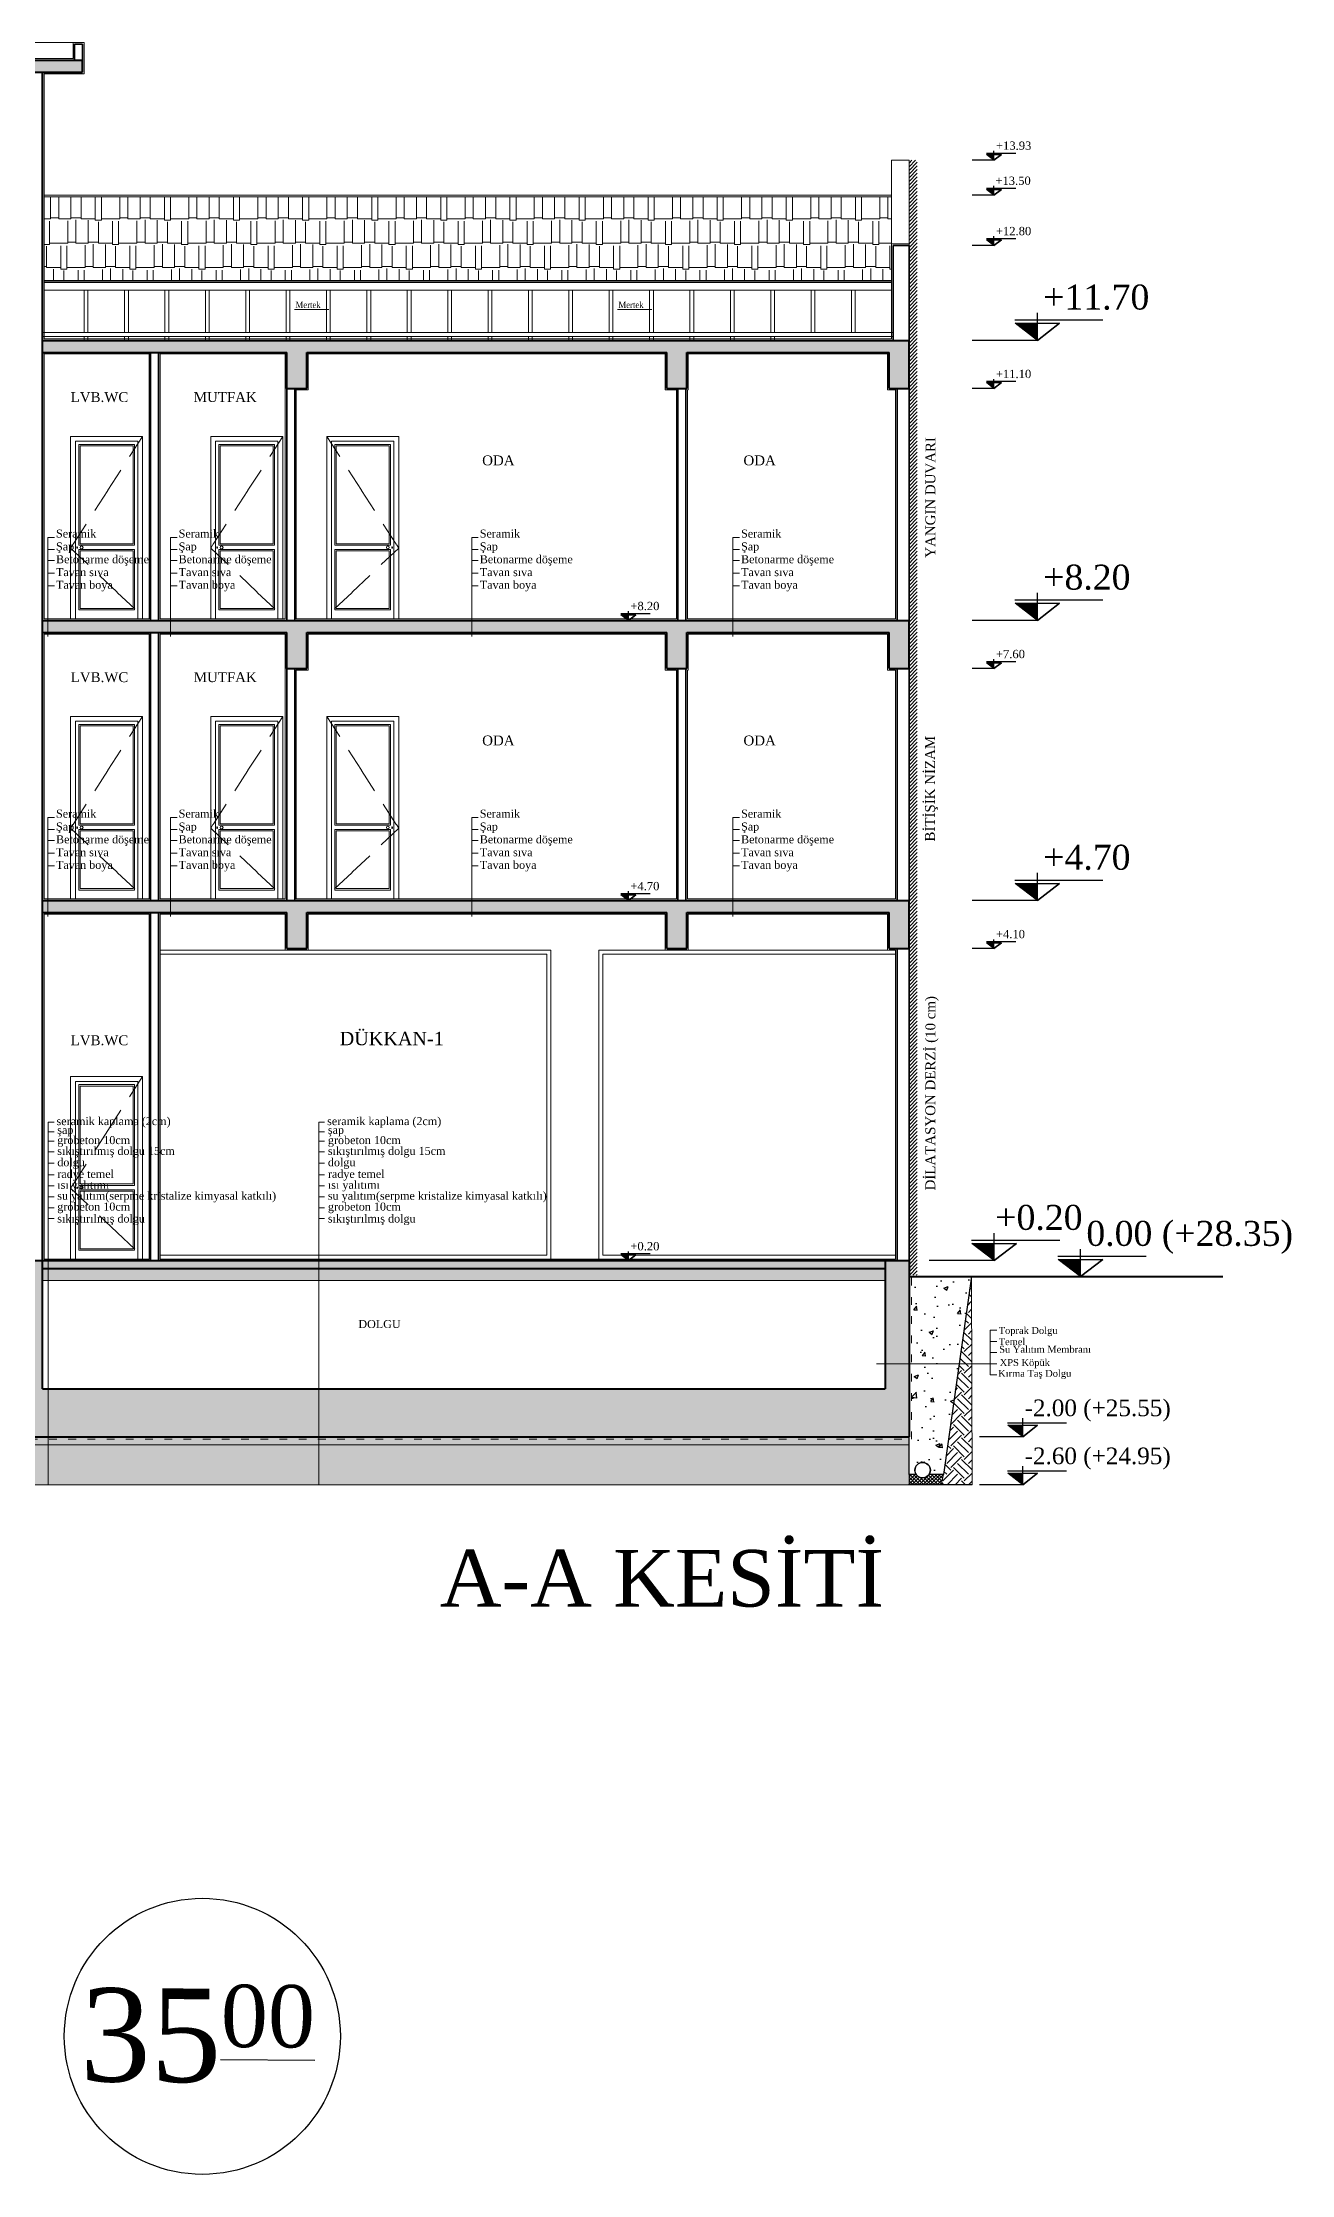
# Model space of a CAD drawing. Header units: centimetres. Extents: x 14449 to 53524, y -19051 to -10746.
# Drawn here: x 21832 to 22222, y -11824 to -11158 of the extents above; entities that cross this region are included whole.
import ezdxf

# ---------------------------------------------------------------- set-up
doc = ezdxf.new("R2010")
doc.units = ezdxf.units.CM
for name, pattern in [('ACAD_ISO03W100', [30, 12, -18]), ('DOT', [6.35, 0, -6.35]), ('IZDUSUM1', [20, 7.5, -5, 7.5, 0])]:
    doc.linetypes.add(name, pattern=pattern)
for name, color, linetype, lineweight in [('İNCE', 8, 'Continuous', 5), ('malzeme cizgisi', 242, 'Continuous', 20), ('P-TEFRİŞ', 253, 'Continuous', 5), ('P-ÖLÇÜ İÇ', 243, 'Continuous', 0), ('rtm-duv tugla', 22, 'Continuous', 35), ('rtm-izdusum-üst ince', 8, 'IZDUSUM1', 5), ('rtm-kesit katmanı-04', 33, 'Continuous', 25), ('rtm-kesit katmanı-05', 153, 'Continuous', 20), ('rtm-kesit katmanı-06', 136, 'Continuous', 15), ('rtm-mhl-yazı-malzeme', 7, 'Continuous', 13), ('rtm-sembol kot yazı', 7, 'Continuous', 20), ('rtm-sembol malzeme cizgisi', 242, 'Continuous', 20), ('rtm-sıva', 252, 'Continuous', 15), ('rtm-tarama-betonarme', 51, 'Continuous', 13), ('rtm-tas_betonarme', 50, 'Continuous', 40), ('rtm-vaz-grid yazı', 7, 'Continuous', 20)]:
    doc.layers.add(name, color=color, linetype=linetype, lineweight=lineweight)
doc.layers.add('KOT', color=1, linetype='Continuous')
doc.layers.add('Tarama', color=7, linetype='Continuous')
doc.styles.add('ARIAL', font='times.ttf')
doc.styles.add('times new roman_1_18', font='times.ttf', dxfattribs={"height": 0.2})
doc.styles.add('VAZ-OLCU', font='times.ttf', dxfattribs={"height": 60})
doc.styles.add('ölçü', font='times.ttf', dxfattribs={"height": 10})
pattern_1 = [(45, (14822.4205, -9566.4857), (-1.683798, 1.683798), []), (45, (14824.1043, -9566.4857), (-1.683798, 1.683798), [1.190625, -0.5953125])]

# ---------------------------------------------------------------- blocks, each defined once
blk = doc.blocks.new('gfsdhfdjfg')
at = {"layer": 'malzeme cizgisi'}
for points in [[(-6256, -2123), (-6256, -1670.1)], [(-6256, -1670.1), (-6248.9, -1670.1)], [(-6256, -1681.9), (-6248.9, -1681.9)], [(-6256, -1693.8), (-6248.9, -1693.8)], [(-6256, -1707.2), (-6248.9, -1707.2)], [(-6256, -1721.4), (-6248.9, -1721.4)], [(-6256, -1736), (-6248.9, -1736)], [(-6256, -1749.6), (-6248.9, -1749.6)], [(-6256, -1763.2), (-6248.9, -1763.2)], [(-6256, -1776.9), (-6248.9, -1776.9)], [(-6256, -1790.5), (-6248.9, -1790.5)]]:
    blk.add_lwpolyline(points, dxfattribs=at)
at = {"layer": 'rtm-mhl-yazı-malzeme', "linetype": 'Continuous', "lineweight": 0, "style": 'times new roman_1_18'}
for s, p in [(' seramik kaplama (2cm)', (-6249.5, -1673.7)), ('şap', (-6244.8, -1684.6)), ('sıkıştırılmış dolgu 15cm', (-6244.8, -1710.9)), ('grobeton 10cm', (-6244.8, -1697.4)), ('radye temel ', (-6244.8, -1739.7)), ('dolgu', (-6244.8, -1725.1)), ('ısı yalıtımı', (-6244.8, -1753.3)), ('su yalıtım(serpme kristalize kimyasal katkılı)', (-6244.8, -1766.9)), ('grobeton 10cm', (-6244.8, -1780.5)), ('sıkıştırılmış dolgu ', (-6244.8, -1795.4))]:
    blk.add_text(s, height=10, dxfattribs=at).set_placement(p)
blk = doc.blocks.new('kotson')
at = {"layer": 'KOT'}
blk.add_hatch(color=256, dxfattribs=at).paths.add_polyline_path([(0.3, 13.6), (18, 0), (18, 13.6)])
for p, q in [((18, 0), (18, 21.9)), ((70, 16), (0, 16)), ((18, 0), (0.3, 13.6)), ((0.3, 13.6), (35.6, 13.6)), ((35.6, 13.6), (18, 0)), ((18, 0), (35.6, 13.6)), ((18, 0), (18, 13.6)), ((18, 0), (-33.7, 0))]:
    blk.add_line(p, q, dxfattribs=at)

msp = doc.modelspace()

# ---------------------------------------------------------------- hatches: boundary and pattern name
at = {"layer": 'İNCE'}
h = msp.add_hatch(dxfattribs=at)
h.set_pattern_fill('TRIANG', color=256, scale=0.25)
h.set_pattern_definition([(60, (15229.6008, -9000.3627), (-1.190625, 2.062223), [1.190625, -1.190625]), (120, (15229.6008, -9000.3627), (-2.38125, 1e-09), [1.190625, -1.190625]), (0, (15229.0055, -8999.3316), (1.190625, 2.062223), [1.190625, -1.190625])])
h.paths.add_polyline_path([(22094.88, -11544.96), (22094.88, -11541.21), (21831.7, -11541.21), (21831.7, -11544.96)])
at = {"layer": 'İNCE', "linetype": 'Continuous', "lineweight": -3}
h = msp.add_hatch(dxfattribs=at)
h.set_pattern_fill('AR-CONC', scale=0.075, style=0)
h.set_pattern_definition([(50, (1829.04, 9956.99), (13.66385, -1.1954314), [1.42875, -15.71625]), (355, (1829.04, 9956.99), (-2.6432566, 14.3292634), [1.143, -12.573044]), (100.451445, (1830.178, 9956.89), (11.0205935, 13.1338314), [1.2142507, -13.3567683]), (46.1842, (1829.04, 9960.8), (20.330928, -3.153175), [2.143125, -23.574375]), (96.63556, (1830.734, 9960.537), (17.80531, 18.55696), [1.821377, -20.03517]), (351.18415, (1829.04, 9960.8), (17.80531, 18.55696), [1.714498, -18.85948]), (21, (1830.945, 9959.847), (11.3710793, -7.66989), [1.42875, -15.71625]), (326, (1830.945, 9959.847), (4.635152, 13.8140975), [1.143, -12.573]), (71.451445, (1831.892, 9959.208), (16.0062314, 6.1442077), [1.2142507, -13.356745]), (37.5, (1829.0397, 9956.9897), (0.23164524, 6.3416279), [0, -12.4206, 0, -12.7635, 0, -12.620625]), (7.5, (1829.04, 9956.99), (5.0114747, 7.5135431), [0, -7.2771, 0, -12.13485, 0, -4.810125]), (327.5, (1824.7915, 9956.9897), (10.1692946, -0.4296558), [0, -4.7625, 0, -14.859, 0, -19.71675]), (317.5, (1822.8865, 9956.99), (11.1096886, 1.9069868), [0, -6.19125, 0, -9.8679, 0, -14.00175])])
edge = h.paths.add_edge_path()
edge.add_line((22113.16, -11605.51), (22108.64, -11605.52))
edge.add_arc((22106.64, -11604.17), 2.42, 325.98165, 360)
edge.add_arc((22106.64, -11604.17), 2.42, 360, 540)
edge.add_arc((22106.64, -11604.17), 2.42, 540, 572.80355)
edge.add_line((22104.6, -11605.48), (22102.42, -11605.48))
edge.add_line((22102.42, -11605.48), (22102.39, -11566.16))
edge.add_line((22102.39, -11566.16), (22102.38, -11543.71))
edge.add_line((22102.38, -11543.71), (22121.9, -11543.71))
edge.add_line((22121.9, -11543.71), (22118.46, -11568.07))
edge.add_line((22118.46, -11568.07), (22113.16, -11605.51))
h = msp.add_hatch(dxfattribs=at)
h.set_pattern_fill('EARTH', scale=0.75, angle=45, style=0)
h.set_pattern_definition([(45, (1829.0397, 9969.4897), (5e-16, 6.7351921), [4.7625, -4.7625]), (45, (1827.777, 9970.7525), (5e-16, 6.7351921), [4.7625, -4.7625]), (45, (1826.514, 9972.0154), (5e-16, 6.7351921), [4.7625, -4.7625]), (135, (1826.514, 9972.8573), (-6.7351921, 5e-16), [4.7625, -4.7625]), (135, (1827.777, 9974.12), (-6.7351921, 5e-16), [4.7625, -4.7625]), (135, (1829.0397, 9975.383), (-6.7351921, 5e-16), [4.7625, -4.7625])])
h.paths.add_polyline_path([(22122.1, -11608.71), (22112.47, -11608.71), (22113.16, -11605.51), (22116.94, -11578.78), (22121.9, -11543.71)])
at = {"layer": 'İNCE'}
h = msp.add_hatch(dxfattribs=at)
h.set_pattern_fill('TRIANG', color=256, scale=0.25)
h.set_pattern_definition([(60, (17202.9848, -7516.4639), (-1.190625, 2.062223), [1.190625, -1.190625]), (120, (17202.9848, -7516.4639), (-2.38125, 1e-09), [1.190625, -1.190625]), (0, (17202.3894, -7515.4328), (1.190625, 2.062223), [1.190625, -1.190625])])
h.paths.add_polyline_path([(22102.38, -11596.21), (22102.38, -11593.71), (21330.73, -11593.71), (21330.73, -11596.21)])
h = msp.add_hatch(dxfattribs=at)
h.set_pattern_fill('GRAVEL', color=256, scale=0.375)
h.set_pattern_definition([(228.012788, (14919.5305, -9002.0877), (-76.200000006, -85.724999995), [1.281455, -126.864314]), (184.969741, (14918.67325, -9003.0402), (114.299999955, 9.525000543), [2.199018, -217.702683]), (132.510447, (14916.4825, -9003.2307), (95.25000004, -104.774999963), [1.550556, -153.50521]), (267.273689, (14912.76775, -9005.61195), (9.52500002, 190.5), [2.002517, -198.24914]), (292.833654, (14912.6725, -9007.6122), (-47.625000004, 114.299999998), [1.963626, -194.399279]), (357.273689, (14913.4345, -9009.42195), (-190.5, 9.52500002), [2.002517, -198.24914]), (37.6942405, (14915.43475, -9009.5172), (-123.824999995, -95.250000007), [2.648226, -262.174182]), (72.2553284, (14917.53025, -9007.89795), (66.675000018, 209.549999994), [2.500198, -247.519712]), (121.4295656, (14918.29225, -9005.5167), (-76.20000001, 123.824999993), [2.009299, -198.920796]), (175.236358, (14917.2445, -9003.8022), (104.775, -9.52500002), [2.293925, -112.402264]), (222.397438, (14914.9585, -9003.6117), (-114.299999996, -104.775000004), [2.966542, -293.687897]), (138.814075, (14922.1975, -9005.7072), (-66.675, 57.15), [1.012517, -100.239622]), (171.4692344, (14921.4355, -9005.04045), (123.825000003, -19.049999978), [1.926307, -190.704896]), (225, (14919.5305, -9004.755), (-1e-15, -9.525), [1.347035, -12.123349]), (203.19859, (14918.8637, -9003.6117), (47.625, 19.05), [0.725405, -71.814834]), (291.80141, (14918.197, -9003.8975), (-9.525, 28.575), [1.025871, -50.267824]), (30.963757, (14918.578, -9004.85), (28.575, 19.05), [1.666199, -53.873618]), (161.56505, (14920.0067, -9003.9927), (19.05, -9.525), [1.204827, -28.915868]), (16.38954, (14912.6725, -9003.89745), (95.25, 28.575), [1.68783, -167.0956]), (70.346176, (14914.29175, -9003.4212), (-38.100000003, -104.775), [1.415996, -140.183309]), (293.19859, (14920.0067, -9002.0877), (-19.05, 47.625), [1.4508, -71.089438]), (343.61046, (14920.57825, -9003.4212), (-95.250000002, 28.574999993), [1.68783, -167.0956]), (339.443955, (14912.6725, -9009.803), (-47.625, 19.05), [1.627632, -79.754004]), (294.775141, (14914.1965, -9010.37445), (-47.625000057, 104.774999974), [1.36377, -135.013475]), (66.80141, (14920.102, -9011.6127), (19.05, 47.625), [1.4508, -71.089438]), (17.354025, (14920.6735, -9010.2792), (-123.824999998, -38.10000001), [1.596685, -158.07141]), (69.443955, (14915.4347, -9011.6127), (-19.05, -47.625), [0.813816, -80.56782]), (101.309932, (14919.5305, -9011.6127), (-9.525, 38.1), [0.48568, -48.082481]), (165.963757, (14919.4352, -9011.1365), (28.575, -9.525), [1.963626, -37.308955]), (186.009006, (14917.53025, -9010.6602), (95.25, 9.525000005), [1.819751, -180.155118]), (303.690068, (14918.578, -9005.7072), (-9.525, 19.05), [1.373715, -32.969161]), (353.1572266, (14919.34, -9006.8502), (161.925000001, -19.049999992), [2.398338, -237.435034]), (60.945396, (14921.72125, -9007.13595), (-38.1, -66.675), [0.980656, -97.085221]), (90, (14922.1975, -9006.279), (-9.525, 9.525), [0.5715, -8.9535]), (120.256437, (14917.33975, -9010.37445), (38.099999995, -66.675), [1.323251, -131.002278]), (48.012787, (14916.673, -9009.23145), (76.200000006, 85.724999994), [2.562911, -125.582858]), (0, (14918.3875, -9007.326), (9.525, 9.525), [2.4765, -7.0485]), (325.3048465, (14920.864, -9007.32645), (95.250000036, -66.67499995), [1.506036, -149.097438]), (254.054604, (14922.1022, -9008.1837), (-9.525, -38.1), [1.386859, -67.956188]), (207.6459754, (14921.72125, -9009.5172), (-180.975000007, -95.249999987), [2.258044, -223.546742]), (175.426079, (14919.721, -9010.56495), (-123.825, 9.525), [2.38886, -236.496924])])
h.paths.add_polyline_path([(22102.38, -11608.71), (22102.38, -11596.21), (21330.73, -11596.21), (21330.73, -11608.71)])
at = {"layer": 'rtm-kesit katmanı-05'}
h = msp.add_hatch(dxfattribs=at)
h.set_pattern_fill('AR-RSHKE', color=256, scale=0.025, style=0)
h.set_pattern_definition([(0, (11214.433, -8409.0706), (16.1925, 7.62), [3.81, -3.175, 4.445, -1.905, 5.715, -2.54]), (0, (11218.243, -8408.753), (16.1925, 7.62), [3.175, -12.065, 2.54, -3.81]), (0, (11225.863, -8409.547), (16.1925, 7.62), [1.905, -19.685]), (90, (11214.433, -8409.0706), (-5.3975, 7.62), [7.3025, -23.1775]), (90, (11218.243, -8409.0706), (-5.3975, 7.62), [7.14375, -23.33625]), (90, (11221.418, -8409.0706), (-5.3975, 7.62), [6.6675, -23.8125]), (90, (11225.863, -8409.547), (-5.3975, 7.62), [7.3025, -23.1775]), (90, (11227.768, -8409.547), (-5.3975, 7.62), [7.3025, -23.1775]), (90, (11233.483, -8409.0706), (-5.3975, 7.62), [6.985, -23.495])])
h.paths.add_polyline_path([(22096.88, -11232.55), (22096.88, -11221.08), (22096.88, -11206.36), (21832.2, -11206.36), (21832.2, -11232.55)])
at = {"layer": 'rtm-sıva'}
h = msp.add_hatch(dxfattribs=at)
h.set_pattern_fill('ANSI31', color=256, scale=0.25, angle=1.20512)
h.set_pattern_definition([(46.20512, (13566.8199, -9181.9916), (-0.57294627, 0.54933745), [])])
h.paths.add_polyline_path([(22102.38, -11194.91), (22104.88, -11194.87), (22104.88, -11543.29), (22102.38, -11543.24)])
at = {"layer": 'rtm-tarama-betonarme'}
h = msp.add_hatch(dxfattribs=at)
h.set_pattern_fill('ANSI33', color=256, scale=0.375, style=0)
h.set_pattern_definition(pattern_1)
h.paths.add_polyline_path([(21844.2, -11163.71), (21589.45, -11163.71), (21589.45, -11167.46), (21844.2, -11167.46)])
h = msp.add_hatch(dxfattribs=at)
h.set_pattern_fill('ANSI33', color=256, scale=0.375, style=0)
h.set_pattern_definition([(45, (14822.4205, -9391.4857), (-1.683798, 1.683798), []), (45, (14824.1043, -9391.4857), (-1.683798, 1.683798), [1.190625, -0.5953125])])
h.paths.add_polyline_path([(22102.38, -11251.21), (21831.7, -11251.21), (21831.7, -11254.96), (21907.95, -11254.96), (21907.95, -11266.21), (21914.2, -11266.21), (21914.2, -11254.96), (22026.67, -11254.96), (22026.67, -11266.21), (22032.92, -11266.21), (22032.92, -11254.96), (22096.13, -11254.96), (22096.13, -11266.21), (22102.38, -11266.21)])
h = msp.add_hatch(dxfattribs=at)
h.set_pattern_fill('ANSI33', color=256, scale=0.375, style=0)
h.set_pattern_definition([(45, (14822.4205, -9478.9857), (-1.683798, 1.683798), []), (45, (14824.1043, -9478.9857), (-1.683798, 1.683798), [1.190625, -0.5953125])])
h.paths.add_polyline_path([(22102.38, -11338.71), (21831.7, -11338.71), (21831.7, -11342.46), (21907.95, -11342.46), (21907.95, -11353.71), (21914.2, -11353.71), (21914.2, -11342.46), (22026.67, -11342.46), (22026.67, -11353.71), (22032.92, -11353.71), (22032.92, -11342.46), (22096.13, -11342.46), (22096.13, -11353.71), (22102.38, -11353.71)])
h = msp.add_hatch(dxfattribs=at)
h.set_pattern_fill('ANSI33', color=256, scale=0.375, style=0)
h.set_pattern_definition(pattern_1)
h.paths.add_polyline_path([(22102.38, -11426.21), (21831.7, -11426.21), (21831.7, -11429.96), (21907.95, -11429.96), (21907.95, -11441.21), (21914.2, -11441.21), (21914.2, -11429.96), (22026.67, -11429.96), (22026.67, -11441.21), (22032.92, -11441.21), (22032.92, -11429.96), (22096.13, -11429.96), (22096.13, -11441.21), (22102.38, -11441.21)])
h = msp.add_hatch(dxfattribs=at)
h.set_pattern_fill('ANSI33', color=256, scale=0.375, style=0)
h.set_pattern_definition([(45, (13760.5536, -9495.2213), (-1.683798, 1.683798), []), (45, (13762.2373, -9495.2213), (-1.683798, 1.683798), [1.190625, -0.5953125])])
h.paths.add_polyline_path([(22102.38, -11538.71), (22094.88, -11538.71), (22094.88, -11578.71), (21831.7, -11578.71), (21831.7, -11538.71), (21824.2, -11538.71), (21824.2, -11578.71), (21668.2, -11578.71), (21668.2, -11538.71), (21660.7, -11538.71), (21660.7, -11578.71), (21609.45, -11578.71), (21609.45, -11538.71), (21601.95, -11538.71), (21601.95, -11578.71), (21338.23, -11578.71), (21338.23, -11538.71), (21330.73, -11538.71), (21330.73, -11593.71), (22102.38, -11593.71)])
h = msp.add_hatch(dxfattribs=at)
h.set_pattern_fill('ANSI33', color=256, scale=0.375, style=0)
h.set_pattern_definition([(45, (15229.6008, -9000.3627), (-1.683798, 1.683798), []), (45, (15231.2846, -9000.3627), (-1.683798, 1.683798), [1.190625, -0.5953125])])
h.paths.add_polyline_path([(22094.88, -11541.21), (22094.88, -11538.71), (21831.7, -11538.71), (21831.7, -11541.21)])
at = {"layer": 'Tarama'}
h = msp.add_hatch(dxfattribs=at)
h.set_pattern_fill('ANSI37', scale=0.25, style=0)
h.set_pattern_definition([(45, (-3284.27465, 33724.3546), (-0.561266008, 0.561266008), []), (135, (-3284.27465, 33724.3546), (-0.561266008, -0.561266008), [])])
edge = h.paths.add_edge_path()
edge.add_arc((22106.6, -11604.17), 2.42, 270, 327.19645)
edge.add_line((22108.64, -11605.48), (22113.12, -11605.48))
edge.add_line((22113.12, -11605.48), (22112.46, -11608.71))
edge.add_line((22112.46, -11608.71), (22106.6, -11608.71))
edge.add_line((22106.6, -11608.71), (22106.6, -11606.59))
edge = h.paths.add_edge_path()
edge.add_line((22102.38, -11605.48), (22104.57, -11605.48))
edge.add_arc((22106.6, -11604.17), 2.42, 212.80355, 270)
edge.add_line((22106.6, -11606.59), (22106.6, -11608.71))
edge.add_line((22106.6, -11608.71), (22102.38, -11608.71))
edge.add_line((22102.38, -11608.71), (22102.38, -11605.48))

# ---------------------------------------------------------------- linework, layer by layer
at = {"layer": 'İNCE', "color": 7, "linetype": 'Continuous', "lineweight": -3}
msp.add_lwpolyline([(22113.16, -11605.51), (22108.64, -11605.52, 0.149533), (22109.06, -11604.17, 1), (22104.21, -11604.17, 0.144118), (22104.6, -11605.48), (22102.42, -11605.48), (22102.38, -11543.71), (22102.38, -11543.71), (22102.38, -11543.71), (22121.9, -11543.71)], format="xyb", close=True, dxfattribs=at)
at = {"layer": 'malzeme cizgisi'}
for p, q in [((21835.38, -11312.82), (21833.35, -11312.82)), ((21833.35, -11312.82), (21833.35, -11343.71)), ((21873.69, -11312.82), (21871.66, -11312.82)), ((21871.66, -11312.82), (21871.66, -11343.71)), ((21967.78, -11312.82), (21965.75, -11312.82)), ((21965.75, -11312.82), (21965.75, -11343.71)), ((22049.4, -11312.82), (22047.37, -11312.82)), ((22047.37, -11312.82), (22047.37, -11343.71)), ((21835.38, -11316.57), (21833.35, -11316.57)), ((21833.35, -11319.99), (21835.38, -11319.99)), ((21873.69, -11316.57), (21871.66, -11316.57)), ((21871.66, -11319.99), (21873.69, -11319.99)), ((21967.78, -11316.57), (21965.75, -11316.57)), ((21965.75, -11319.99), (21967.78, -11319.99)), ((22049.4, -11316.57), (22047.37, -11316.57)), ((22047.37, -11319.99), (22049.4, -11319.99)), ((21833.35, -11323.94), (21835.38, -11323.94)), ((21871.66, -11323.94), (21873.69, -11323.94)), ((21965.75, -11323.94), (21967.78, -11323.94)), ((22047.37, -11323.94), (22049.4, -11323.94)), ((21833.35, -11327.89), (21835.38, -11327.89)), ((21871.66, -11327.89), (21873.69, -11327.89)), ((21965.75, -11327.89), (21967.78, -11327.89)), ((22047.37, -11327.89), (22049.4, -11327.89)), ((21835.38, -11400.32), (21833.35, -11400.32)), ((21833.35, -11400.32), (21833.35, -11431.21)), ((21873.69, -11400.32), (21871.66, -11400.32)), ((21871.66, -11400.32), (21871.66, -11431.21)), ((21967.78, -11400.32), (21965.75, -11400.32)), ((21965.75, -11400.32), (21965.75, -11431.21)), ((22049.4, -11400.32), (22047.37, -11400.32)), ((22047.37, -11400.32), (22047.37, -11431.21)), ((21835.38, -11404.07), (21833.35, -11404.07)), ((21833.35, -11407.49), (21835.38, -11407.49)), ((21873.69, -11404.07), (21871.66, -11404.07)), ((21871.66, -11407.49), (21873.69, -11407.49)), ((21967.78, -11404.07), (21965.75, -11404.07)), ((21965.75, -11407.49), (21967.78, -11407.49)), ((22049.4, -11404.07), (22047.37, -11404.07)), ((22047.37, -11407.49), (22049.4, -11407.49)), ((21833.35, -11411.44), (21835.38, -11411.44)), ((21871.66, -11411.44), (21873.69, -11411.44)), ((21965.75, -11411.44), (21967.78, -11411.44)), ((22047.37, -11411.44), (22049.4, -11411.44)), ((21833.35, -11415.39), (21835.38, -11415.39)), ((21871.66, -11415.39), (21873.69, -11415.39)), ((21965.75, -11415.39), (21967.78, -11415.39)), ((22047.37, -11415.39), (22049.4, -11415.39)), ((22127.73, -11574.42), (22127.73, -11560.42)), ((22127.73, -11560.42), (22129.85, -11560.42)), ((22127.73, -11563.92), (22129.85, -11563.92)), ((22127.73, -11567.42), (22129.85, -11567.42)), ((22092.23, -11570.92), (22127.73, -11570.92)), ((22127.73, -11570.92), (22129.85, -11570.92)), ((22127.73, -11574.42), (22129.85, -11574.42))]:
    msp.add_line(p, q, dxfattribs=at)
at = {"layer": 'P-ÖLÇÜ İÇ', "color": 7}
msp.add_lwpolyline([(22122.1, -11608.71), (22112.47, -11608.71), (22113.16, -11605.51), (22121.9, -11543.71), (22121.9, -11543.71)], close=True, dxfattribs=at)
at = {"layer": 'rtm-duv tugla'}
for p, q in [((21841.7, -11163.71), (21841.7, -11158.71)), ((21841.7, -11158.71), (21844.2, -11158.71)), ((21844.2, -11158.71), (21844.2, -11163.71)), ((22097.38, -11251.21), (22097.38, -11221.58)), ((22097.38, -11221.58), (22102.38, -11221.58)), ((22102.38, -11221.58), (22102.38, -11251.21)), ((21865.45, -11254.96), (21865.45, -11338.71)), ((21867.95, -11254.96), (21867.95, -11338.71)), ((21907.95, -11266.21), (21907.95, -11338.71)), ((21910.45, -11266.21), (21910.45, -11338.71)), ((22030.2, -11266.21), (22030.2, -11338.71)), ((22032.7, -11266.21), (22032.7, -11338.71)), ((22098.63, -11266.21), (22098.63, -11338.71)), ((22102.38, -11266.21), (22102.38, -11338.71)), ((21865.45, -11342.46), (21865.45, -11426.21)), ((21867.95, -11342.46), (21867.95, -11426.21)), ((21907.95, -11353.71), (21907.95, -11426.21)), ((21910.45, -11353.71), (21910.45, -11426.21)), ((22030.2, -11353.71), (22030.2, -11426.21)), ((22032.7, -11353.71), (22032.7, -11426.21)), ((22098.63, -11353.71), (22098.63, -11426.21)), ((22102.38, -11353.71), (22102.38, -11426.21)), ((21865.45, -11429.96), (21865.45, -11538.71)), ((21867.95, -11429.96), (21867.95, -11538.71)), ((22098.63, -11441.21), (22098.63, -11538.71)), ((22102.38, -11441.21), (22102.38, -11538.71))]:
    msp.add_line(p, q, dxfattribs=at)
at = {"layer": 'rtm-izdusum-üst ince', "lineweight": 9}
for points in [[(21862.95, -11281.21), (21840.45, -11316.1), (21862.95, -11337.46)], [(21906.7, -11281.21), (21884.2, -11316.1), (21906.7, -11337.46)], [(21920.45, -11281.21), (21942.95, -11316.1), (21920.45, -11337.46)], [(21862.95, -11368.71), (21840.45, -11403.6), (21862.95, -11424.96)], [(21906.7, -11368.71), (21884.2, -11403.6), (21906.7, -11424.96)], [(21920.45, -11368.71), (21942.95, -11403.6), (21920.45, -11424.96)], [(21862.95, -11481.21), (21840.45, -11516.1), (21862.95, -11537.46)]]:
    msp.add_lwpolyline(points, dxfattribs=at)
at = {"layer": 'rtm-kesit katmanı-04', "lineweight": 20}
for p, q in [((21832.2, -11205.86), (22096.88, -11205.86)), ((21832.2, -11206.36), (22096.88, -11206.36)), ((21832.2, -11235.57), (22096.88, -11235.57))]:
    msp.add_line(p, q, dxfattribs=at)
at = {"layer": 'rtm-kesit katmanı-04', "lineweight": 30}
for p, q in [((21832.2, -11232.55), (22096.88, -11232.55)), ((21832.2, -11233.07), (22096.88, -11233.07))]:
    msp.add_line(p, q, dxfattribs=at)
at = {"layer": 'rtm-kesit katmanı-04', "lineweight": 9}
for p, q in [((21841.98, -11282.73), (21841.98, -11338.21)), ((21841.98, -11282.73), (21861.42, -11282.73)), ((21861.42, -11282.73), (21861.42, -11338.21)), ((21885.73, -11282.73), (21885.73, -11338.21)), ((21885.73, -11282.73), (21905.17, -11282.73)), ((21905.17, -11282.73), (21905.17, -11338.21)), ((21941.42, -11282.73), (21921.98, -11282.73)), ((21921.98, -11282.73), (21921.98, -11338.21)), ((21941.42, -11282.73), (21941.42, -11338.21)), ((21841.98, -11370.23), (21841.98, -11425.71)), ((21841.98, -11370.23), (21861.42, -11370.23)), ((21861.42, -11370.23), (21861.42, -11425.71)), ((21885.73, -11370.23), (21885.73, -11425.71)), ((21885.73, -11370.23), (21905.17, -11370.23)), ((21905.17, -11370.23), (21905.17, -11425.71)), ((21941.42, -11370.23), (21921.98, -11370.23)), ((21921.98, -11370.23), (21921.98, -11425.71)), ((21941.42, -11370.23), (21941.42, -11425.71)), ((21841.98, -11482.73), (21841.98, -11538.21)), ((21841.98, -11482.73), (21861.42, -11482.73)), ((21861.42, -11482.73), (21861.42, -11538.21))]:
    msp.add_line(p, q, dxfattribs=at)
at = {"layer": 'rtm-kesit katmanı-04', "lineweight": 20}
msp.add_lwpolyline([(22096.88, -11221.08), (22096.88, -11194.89), (22102.38, -11194.89), (22102.38, -11221.58)], dxfattribs=at)
at = {"layer": 'rtm-kesit katmanı-04', "lineweight": 9}
for points in [[(21862.95, -11338.21), (21862.95, -11281.21), (21840.45, -11281.21), (21840.45, -11338.21)], [(21906.7, -11338.21), (21906.7, -11281.21), (21884.2, -11281.21), (21884.2, -11338.21)], [(21920.45, -11338.21), (21920.45, -11281.21), (21942.95, -11281.21), (21942.95, -11338.21)], [(21862.95, -11425.71), (21862.95, -11368.71), (21840.45, -11368.71), (21840.45, -11425.71)], [(21906.7, -11425.71), (21906.7, -11368.71), (21884.2, -11368.71), (21884.2, -11425.71)], [(21920.45, -11425.71), (21920.45, -11368.71), (21942.95, -11368.71), (21942.95, -11425.71)], [(21862.95, -11538.21), (21862.95, -11481.21), (21840.45, -11481.21), (21840.45, -11538.21)]]:
    msp.add_lwpolyline(points, dxfattribs=at)
at = {"layer": 'rtm-kesit katmanı-05'}
for p, q in [((21844.69, -11248.71), (21844.69, -11235.57)), ((21845.87, -11235.57), (21845.87, -11248.71)), ((21857.31, -11248.71), (21857.31, -11235.57)), ((21858.48, -11235.57), (21858.48, -11248.71)), ((21869.93, -11248.71), (21869.93, -11235.57)), ((21871.1, -11235.57), (21871.1, -11248.71)), ((21882.54, -11248.71), (21882.54, -11235.57)), ((21883.72, -11235.57), (21883.72, -11248.71)), ((21895.16, -11248.71), (21895.16, -11235.57)), ((21896.34, -11235.57), (21896.34, -11248.71)), ((21907.78, -11248.71), (21907.78, -11235.57)), ((21908.95, -11235.57), (21908.95, -11248.71)), ((21920.39, -11248.71), (21920.39, -11235.57)), ((21921.57, -11235.57), (21921.57, -11248.71)), ((21933.01, -11248.71), (21933.01, -11235.57)), ((21934.19, -11235.57), (21934.19, -11248.71)), ((21945.63, -11248.71), (21945.63, -11235.57)), ((21946.81, -11235.57), (21946.81, -11248.71)), ((21958.25, -11248.71), (21958.25, -11235.57)), ((21959.42, -11235.57), (21959.42, -11248.71)), ((21970.86, -11248.71), (21970.86, -11235.57)), ((21972.04, -11235.57), (21972.04, -11248.71)), ((21983.48, -11248.71), (21983.48, -11235.57)), ((21984.66, -11235.57), (21984.66, -11248.71)), ((21996.1, -11248.71), (21996.1, -11235.57)), ((21997.28, -11235.57), (21997.28, -11248.71)), ((22008.72, -11248.71), (22008.72, -11235.57)), ((22009.89, -11235.57), (22009.89, -11248.71)), ((22021.33, -11248.71), (22021.33, -11235.57)), ((22022.51, -11235.57), (22022.51, -11248.71)), ((22033.95, -11248.71), (22033.95, -11235.57)), ((22035.13, -11235.57), (22035.13, -11248.71)), ((22046.57, -11248.71), (22046.57, -11235.57)), ((22047.74, -11235.57), (22047.74, -11248.71)), ((22059.19, -11248.71), (22059.19, -11235.57)), ((22060.36, -11235.57), (22060.36, -11248.71)), ((22071.8, -11248.71), (22071.8, -11235.57)), ((22072.98, -11235.57), (22072.98, -11248.71)), ((22084.42, -11248.71), (22084.42, -11235.57)), ((22085.6, -11235.57), (22085.6, -11248.71)), ((21844.69, -11251.21), (21844.69, -11249.96)), ((21845.87, -11249.96), (21845.87, -11251.21)), ((21857.31, -11251.21), (21857.31, -11249.96)), ((21858.48, -11249.96), (21858.48, -11251.21)), ((21869.93, -11251.21), (21869.93, -11249.96)), ((21871.1, -11249.96), (21871.1, -11251.21)), ((21882.54, -11251.21), (21882.54, -11249.96)), ((21883.72, -11249.96), (21883.72, -11251.21)), ((21895.16, -11251.21), (21895.16, -11249.96)), ((21896.34, -11249.96), (21896.34, -11251.21)), ((21907.78, -11251.21), (21907.78, -11249.96)), ((21908.95, -11249.96), (21908.95, -11251.21)), ((21920.39, -11251.21), (21920.39, -11249.96)), ((21921.57, -11249.96), (21921.57, -11251.21)), ((21933.01, -11251.21), (21933.01, -11249.96)), ((21934.19, -11249.96), (21934.19, -11251.21)), ((21945.63, -11251.21), (21945.63, -11249.96)), ((21946.81, -11249.96), (21946.81, -11251.21)), ((21958.25, -11251.21), (21958.25, -11249.96)), ((21959.42, -11249.96), (21959.42, -11251.21)), ((21970.86, -11251.21), (21970.86, -11249.96)), ((21972.04, -11249.96), (21972.04, -11251.21)), ((21983.48, -11251.21), (21983.48, -11249.96)), ((21984.66, -11249.96), (21984.66, -11251.21)), ((21996.1, -11251.21), (21996.1, -11249.96)), ((21997.28, -11249.96), (21997.28, -11251.21)), ((22008.72, -11251.21), (22008.72, -11249.96)), ((22009.89, -11249.96), (22009.89, -11251.21)), ((22021.33, -11251.21), (22021.33, -11249.96)), ((22022.51, -11249.96), (22022.51, -11251.21)), ((22033.95, -11251.21), (22033.95, -11249.96)), ((22035.13, -11249.96), (22035.13, -11251.21)), ((22046.57, -11251.21), (22046.57, -11249.96)), ((22047.74, -11249.96), (22047.74, -11251.21)), ((22059.19, -11251.21), (22059.19, -11249.96)), ((22060.36, -11249.96), (22060.36, -11251.21))]:
    msp.add_line(p, q, dxfattribs=at)
at = {"layer": 'rtm-kesit katmanı-05', "lineweight": 9}
for p, q in [((21842.98, -11316.54), (21860.42, -11316.54)), ((21843.01, -11315.2), (21860.42, -11315.2)), ((21886.73, -11316.54), (21904.17, -11316.54)), ((21886.76, -11315.2), (21904.17, -11315.2)), ((21940.39, -11315.2), (21922.98, -11315.2)), ((21940.42, -11316.54), (21922.98, -11316.54)), ((21842.98, -11404.04), (21860.42, -11404.04)), ((21843.01, -11402.7), (21860.42, -11402.7)), ((21886.73, -11404.04), (21904.17, -11404.04)), ((21886.76, -11402.7), (21904.17, -11402.7)), ((21940.39, -11402.7), (21922.98, -11402.7)), ((21940.42, -11404.04), (21922.98, -11404.04)), ((21842.98, -11516.54), (21860.42, -11516.54)), ((21843.01, -11515.2), (21860.42, -11515.2))]:
    msp.add_line(p, q, dxfattribs=at)
for points in [[(21860.42, -11315.2), (21860.42, -11283.73), (21842.98, -11283.73)], [(21842.98, -11283.73), (21842.98, -11315.2)], [(21904.17, -11315.2), (21904.17, -11283.73), (21886.73, -11283.73)], [(21886.73, -11283.73), (21886.73, -11315.2)], [(21922.98, -11315.2), (21922.98, -11283.73), (21940.42, -11283.73)], [(21940.42, -11283.73), (21940.42, -11315.2)], [(21842.98, -11316.54), (21842.98, -11335.43), (21860.42, -11335.43), (21860.42, -11316.54)], [(21859.97, -11316.98), (21843.43, -11316.98), (21843.43, -11334.98), (21859.97, -11334.98), (21859.97, -11316.98)], [(21886.73, -11316.54), (21886.73, -11335.43), (21904.17, -11335.43), (21904.17, -11316.54)], [(21903.72, -11316.98), (21887.18, -11316.98), (21887.18, -11334.98), (21903.72, -11334.98), (21903.72, -11316.98)], [(21940.42, -11316.54), (21940.42, -11335.43), (21922.98, -11335.43), (21922.98, -11316.54)], [(21923.43, -11316.98), (21939.97, -11316.98), (21939.97, -11334.98), (21923.43, -11334.98), (21923.43, -11316.98)], [(21860.42, -11402.7), (21860.42, -11371.23), (21842.98, -11371.23)], [(21842.98, -11371.23), (21842.98, -11402.7)], [(21904.17, -11402.7), (21904.17, -11371.23), (21886.73, -11371.23)], [(21886.73, -11371.23), (21886.73, -11402.7)], [(21922.98, -11402.7), (21922.98, -11371.23), (21940.42, -11371.23)], [(21940.42, -11371.23), (21940.42, -11402.7)], [(21842.98, -11404.04), (21842.98, -11422.93), (21860.42, -11422.93), (21860.42, -11404.04)], [(21859.97, -11404.48), (21843.43, -11404.48), (21843.43, -11422.48), (21859.97, -11422.48), (21859.97, -11404.48)], [(21886.73, -11404.04), (21886.73, -11422.93), (21904.17, -11422.93), (21904.17, -11404.04)], [(21903.72, -11404.48), (21887.18, -11404.48), (21887.18, -11422.48), (21903.72, -11422.48), (21903.72, -11404.48)], [(21940.42, -11404.04), (21940.42, -11422.93), (21922.98, -11422.93), (21922.98, -11404.04)], [(21923.43, -11404.48), (21939.97, -11404.48), (21939.97, -11422.48), (21923.43, -11422.48), (21923.43, -11404.48)], [(21860.42, -11515.2), (21860.42, -11483.73), (21842.98, -11483.73)], [(21842.98, -11483.73), (21842.98, -11515.2)], [(21842.98, -11516.54), (21842.98, -11535.43), (21860.42, -11535.43), (21860.42, -11516.54)], [(21859.97, -11516.98), (21843.43, -11516.98), (21843.43, -11534.98), (21859.97, -11534.98), (21859.97, -11516.98)]]:
    msp.add_lwpolyline(points, dxfattribs=at)
for points in [[(21843.43, -11284.18), (21843.43, -11314.76), (21859.97, -11314.76), (21859.97, -11284.18), (21843.43, -11284.18)], [(21887.18, -11284.18), (21887.18, -11314.76), (21903.72, -11314.76), (21903.72, -11284.18), (21887.18, -11284.18)], [(21939.97, -11284.18), (21939.97, -11314.76), (21923.43, -11314.76), (21923.43, -11284.18), (21939.97, -11284.18)], [(21843.43, -11371.68), (21843.43, -11402.26), (21859.97, -11402.26), (21859.97, -11371.68), (21843.43, -11371.68)], [(21887.18, -11371.68), (21887.18, -11402.26), (21903.72, -11402.26), (21903.72, -11371.68), (21887.18, -11371.68)], [(21939.97, -11371.68), (21939.97, -11402.26), (21923.43, -11402.26), (21923.43, -11371.68), (21939.97, -11371.68)], [(21843.43, -11484.18), (21843.43, -11514.76), (21859.97, -11514.76), (21859.97, -11484.18), (21843.43, -11484.18)]]:
    msp.add_lwpolyline(points, close=True, dxfattribs=at)
at = {"layer": 'rtm-kesit katmanı-06'}
for points in [[(21831.96, -11248.71), (22097.17, -11248.71)], [(21831.96, -11249.96), (22097.17, -11249.96)]]:
    msp.add_lwpolyline(points, dxfattribs=at)
at = {"layer": 'rtm-kesit katmanı-06', "lineweight": 9}
for centre in [(21843.87, -11315.88), (21887.62, -11315.88), (21939.53, -11315.88), (21843.87, -11403.38), (21887.62, -11403.38), (21939.53, -11403.38), (21843.87, -11515.88)]:
    msp.add_circle(centre, 0.446, dxfattribs=at)
at = {"layer": 'rtm-kesit katmanı-06', "lineweight": 9, "extrusion": (0, 0, -1)}
for centre in [(21842.49, -11315.95), (21886.24, -11315.95), (21842.49, -11403.45), (21886.24, -11403.45), (21842.49, -11515.95)]:
    msp.add_ellipse(centre, major_axis=(0, 0.233), ratio=0.398742, start_param=3.141593, end_param=9.424778, dxfattribs=at)
at = {"layer": 'rtm-kesit katmanı-06', "lineweight": 9}
for centre in [(21940.91, -11315.95), (21940.91, -11403.45)]:
    msp.add_ellipse(centre, major_axis=(0, 0.233), ratio=0.398742, start_param=3.141593, end_param=9.424778, dxfattribs=at)
at = {"layer": 'rtm-sembol malzeme cizgisi'}
for points in [[(21921.1, -11241.53), (21910.42, -11241.53)], [(22022, -11241.53), (22011.32, -11241.53)]]:
    msp.add_lwpolyline(points, dxfattribs=at)
at = {"layer": 'rtm-sıva'}
for p, q in [((21592.45, -11158.21), (21841.2, -11158.21)), ((21831.7, -11544.96), (22094.88, -11544.96)), ((22102.38, -11608.71), (22102.38, -11593.71)), ((21330.73, -11596.21), (22102.38, -11596.21)), ((21330.73, -11608.71), (22102.38, -11608.71))]:
    msp.add_line(p, q, dxfattribs=at)
for points in [[(21330.73, -11221.08), (21336.23, -11221.08), (21336.23, -11250.71), (21601.45, -11250.71), (21601.45, -11167.96), (21588.95, -11167.96), (21588.95, -11158.21), (21592.45, -11158.21), (21592.45, -11163.21), (21841.2, -11163.21), (21841.2, -11158.21), (21844.7, -11158.21), (21844.7, -11167.96), (21832.2, -11167.96), (21832.2, -11250.71), (22096.88, -11250.71), (22096.88, -11221.08), (22102.38, -11221.08)], [(21868.45, -11538.21), (21990.45, -11538.21), (21990.45, -11441.7), (21868.45, -11441.71)], [(21868.45, -11536.96), (21989.2, -11536.96), (21989.2, -11442.95), (21868.45, -11442.96)], [(22098.13, -11538.21), (22005.45, -11538.21), (22005.45, -11441.7), (22098.13, -11441.71)], [(22098.13, -11536.96), (22006.7, -11536.96), (22006.7, -11442.95), (22098.13, -11442.96)]]:
    msp.add_lwpolyline(points, dxfattribs=at)
for points in [[(21832.2, -11255.46), (21864.95, -11255.46), (21864.95, -11338.21), (21832.2, -11338.21)], [(21868.45, -11338.21), (21907.45, -11338.21), (21907.45, -11255.46), (21868.45, -11255.46)], [(21910.95, -11338.21), (21910.95, -11266.71), (21914.7, -11266.71), (21914.7, -11255.46), (22026.17, -11255.46), (22026.17, -11266.71), (22029.7, -11266.71), (22029.7, -11338.21)], [(22033.2, -11338.21), (22098.13, -11338.21), (22098.13, -11266.71), (22095.63, -11266.71), (22095.63, -11255.46), (22033.42, -11255.46), (22033.42, -11266.71), (22033.2, -11266.71)], [(21832.2, -11342.96), (21864.95, -11342.96), (21864.95, -11425.71), (21832.2, -11425.71)], [(21868.45, -11425.71), (21907.45, -11425.71), (21907.45, -11342.96), (21868.45, -11342.96)], [(21910.95, -11425.71), (21910.95, -11354.21), (21914.7, -11354.21), (21914.7, -11342.96), (22026.17, -11342.96), (22026.17, -11354.21), (22029.7, -11354.21), (22029.7, -11425.71)], [(22033.2, -11425.71), (22098.13, -11425.71), (22098.13, -11354.21), (22095.63, -11354.21), (22095.63, -11342.96), (22033.42, -11342.96), (22033.42, -11354.21), (22033.2, -11354.21)], [(21832.2, -11430.46), (21864.95, -11430.46), (21864.95, -11538.21), (21832.2, -11538.21)], [(21868.45, -11430.46), (21907.45, -11430.46), (21907.45, -11441.71), (21914.7, -11441.71), (21914.7, -11430.46), (22026.17, -11430.46), (22026.17, -11441.7), (22033.42, -11441.71), (22033.42, -11430.46), (22095.63, -11430.46), (22095.63, -11441.71), (22098.13, -11441.71), (22098.13, -11538.21), (21868.45, -11538.21)]]:
    msp.add_lwpolyline(points, close=True, dxfattribs=at)
at = {"layer": 'rtm-sıva', "color": 3, "linetype": 'ACAD_ISO03W100', "ltscale": 0.2}
msp.add_lwpolyline([(21329.73, -11543.71), (21329.73, -11594.46), (22103.15, -11594.47), (22103.15, -11543.71)], dxfattribs=at)
at = {"layer": 'rtm-tas_betonarme'}
for p, q in [((21589.45, -11163.71), (21844.2, -11163.71)), ((21589.45, -11167.46), (21844.2, -11167.46)), ((21831.7, -11578.71), (21831.7, -11167.46)), ((21844.2, -11167.46), (21844.2, -11163.71)), ((21831.7, -11251.21), (22102.38, -11251.21)), ((22102.38, -11266.21), (22102.38, -11251.21)), ((21831.7, -11254.96), (21907.95, -11254.96)), ((21907.95, -11266.21), (21907.95, -11254.96)), ((21914.2, -11254.96), (22026.67, -11254.96)), ((21914.2, -11266.21), (21914.2, -11254.96)), ((22026.67, -11266.21), (22026.67, -11254.96)), ((22032.92, -11254.96), (22096.13, -11254.96)), ((22032.92, -11266.21), (22032.92, -11254.96)), ((22096.13, -11266.21), (22096.13, -11254.96)), ((21907.95, -11266.21), (21914.2, -11266.21)), ((22026.67, -11266.21), (22032.92, -11266.21)), ((22096.13, -11266.21), (22102.38, -11266.21)), ((21831.7, -11338.71), (22102.38, -11338.71)), ((22102.38, -11353.71), (22102.38, -11338.71)), ((21831.7, -11342.46), (21907.95, -11342.46)), ((21907.95, -11353.71), (21907.95, -11342.46)), ((21914.2, -11342.46), (22026.67, -11342.46)), ((21914.2, -11353.71), (21914.2, -11342.46)), ((22026.67, -11353.71), (22026.67, -11342.46)), ((22032.92, -11342.46), (22096.13, -11342.46)), ((22032.92, -11353.71), (22032.92, -11342.46)), ((22096.13, -11353.71), (22096.13, -11342.46)), ((21907.95, -11353.71), (21914.2, -11353.71)), ((22026.67, -11353.71), (22032.92, -11353.71)), ((22096.13, -11353.71), (22102.38, -11353.71)), ((21831.7, -11426.21), (22102.38, -11426.21)), ((22102.38, -11441.21), (22102.38, -11426.21)), ((21831.7, -11429.96), (21907.95, -11429.96)), ((21907.95, -11441.21), (21907.95, -11429.96)), ((21914.2, -11429.96), (22026.67, -11429.96)), ((21914.2, -11441.21), (21914.2, -11429.96)), ((22026.67, -11441.21), (22026.67, -11429.96)), ((22032.92, -11429.96), (22096.13, -11429.96)), ((22032.92, -11441.21), (22032.92, -11429.96)), ((22096.13, -11441.21), (22096.13, -11429.96)), ((21907.95, -11441.21), (21914.2, -11441.21)), ((22026.67, -11441.21), (22032.92, -11441.21)), ((22096.13, -11441.21), (22102.38, -11441.21)), ((21660.7, -11538.71), (22102.38, -11538.71)), ((22094.88, -11538.71), (22094.88, -11578.71)), ((22102.38, -11538.71), (22102.38, -11593.71)), ((21831.7, -11541.21), (22094.88, -11541.21)), ((22102.38, -11543.71), (22200.47, -11543.71)), ((21831.7, -11578.71), (22094.88, -11578.71)), ((21330.73, -11593.71), (22102.38, -11593.71))]:
    msp.add_line(p, q, dxfattribs=at)
at = {"layer": 'rtm-vaz-grid yazı', "linetype": 'Continuous', "lineweight": -2}
msp.add_circle((21881.6, -11781.03), 43.12, dxfattribs=at)
at = {"layer": 'Tarama', "color": 7}
msp.add_line((22122.1, -11608.71), (22102.38, -11608.71), dxfattribs=at)
msp.add_circle((22106.64, -11604.17), 2.42, dxfattribs=at)

# ---------------------------------------------------------------- block references
at = {"layer": 'KOT'}
for p, xscale, yscale, zscale in [((22126.56, -11194.89), 0.13125, 0.13125, 0.13125), ((22126.56, -11205.86), 0.13125, 0.13125, 0.13125), ((22126.56, -11221.58), 0.13125, 0.13125, 0.13125), ((22135.41, -11251.21), 0.39375, 0.39375, 0.39375), ((22126.56, -11266.21), 0.13125, 0.13125, 0.13125), ((22135.41, -11338.71), 0.39375, 0.39375, 0.39375), ((22012.35, -11338.71), 0.13125, 0.13125, 0.13125), ((22126.56, -11353.71), 0.13125, 0.13125, 0.13125), ((22135.41, -11426.21), 0.39375, 0.39375, 0.39375), ((22012.35, -11426.21), 0.13125, 0.13125, 0.13125), ((22126.56, -11441.21), 0.13125, 0.13125, 0.13125), ((22121.92, -11538.71), 0.39375, 0.39375, 0.39375), ((22012.35, -11538.71), 0.13125, 0.13125, 0.13125), ((22148.89, -11543.71), 0.39375, 0.39375, 0.39375), ((22133.2, -11593.71), 0.2625, 0.2625, 0.2625), ((22133.2, -11608.71), 0.2625, 0.2625, 0.2625)]:
    msp.add_blockref('kotson', p, dxfattribs=dict(at, xscale=xscale, yscale=yscale, zscale=zscale))
at = {"layer": 'P-TEFRİŞ', "linetype": 'DOT', "xscale": 0.25, "yscale": 0.25, "zscale": 0.25}
for p in [(23397.48, -11077.95), (23482.03, -11077.95)]:
    msp.add_blockref('gfsdhfdjfg', p, dxfattribs=at)

# ---------------------------------------------------------------- texts
at = {"layer": 'rtm-mhl-yazı-malzeme', "style": 'times new roman_1_18', "width": 0.9}
for p in [(21910.72, -11241.12), (22011.61, -11241.12)]:
    msp.add_text('Mertek', height=2, dxfattribs=at).set_placement(p)
at = {"layer": 'rtm-mhl-yazı-malzeme', "style": 'ölçü'}
for s, height, p in [('LVB.WC', 3.087, (21840.47, -11270.47)), ('MUTFAK', 3.087, (21878.9, -11270.47)), ('ODA', 3.087, (21969.03, -11290.25)), ('ODA', 3.087, (22050.65, -11290.25)), ('LVB.WC', 3.087, (21840.47, -11357.97)), ('MUTFAK', 3.087, (21878.9, -11357.97)), ('ODA', 3.087, (21969.03, -11377.75)), ('ODA', 3.087, (22050.65, -11377.75)), ('LVB.WC', 3.087, (21840.47, -11471.41)), ('DOLGU', 2.5, (21930.34, -11559.76))]:
    msp.add_text(s, height=height, dxfattribs=at).set_placement(p)
at = {"layer": 'rtm-mhl-yazı-malzeme', "lineweight": 30, "style": 'ölçü'}
for s, p in [('YANGIN DUVARI', (22110.59, -11319.12)), ('BİTİŞİK NİZAM', (22110.46, -11407.79)), ('DİLATASYON DERZİ (10 cm)', (22110.56, -11516.77))]:
    msp.add_text(s, height=3.0865, rotation=89.94368, dxfattribs=at).set_placement(p)
at = {"layer": 'rtm-mhl-yazı-malzeme', "linetype": 'Continuous', "lineweight": 0, "style": 'times new roman_1_18'}
for s, p in [('Seramik', (21835.88, -11312.82)), ('Şap', (21835.88, -11316.84)), ('Seramik', (21874.19, -11312.82)), ('Şap', (21874.19, -11316.84)), ('Seramik', (21968.28, -11312.82)), ('Şap', (21968.28, -11316.84)), ('Seramik', (22049.91, -11312.82)), ('Şap', (22049.91, -11316.84)), ('Betonarme döşeme', (21835.88, -11320.85)), ('Betonarme döşeme', (21874.19, -11320.85)), ('Betonarme döşeme', (21968.28, -11320.85)), ('Betonarme döşeme', (22049.91, -11320.85)), ('Tavan sıva', (21835.88, -11324.87)), ('Tavan boya', (21835.88, -11328.82)), ('Tavan sıva', (21874.19, -11324.87)), ('Tavan boya', (21874.19, -11328.82)), ('Tavan sıva', (21968.28, -11324.87)), ('Tavan boya', (21968.28, -11328.82)), ('Tavan sıva', (22049.91, -11324.87)), ('Tavan boya', (22049.91, -11328.82)), ('Seramik', (21835.88, -11400.32)), ('Seramik', (21874.19, -11400.32)), ('Seramik', (21968.28, -11400.32)), ('Seramik', (22049.91, -11400.32)), ('Betonarme döşeme', (21835.88, -11408.35)), ('Şap', (21835.88, -11404.34)), ('Betonarme döşeme', (21874.19, -11408.35)), ('Şap', (21874.19, -11404.34)), ('Betonarme döşeme', (21968.28, -11408.35)), ('Şap', (21968.28, -11404.34)), ('Betonarme döşeme', (22049.91, -11408.35)), ('Şap', (22049.91, -11404.34)), ('Tavan sıva', (21835.88, -11412.37)), ('Tavan boya', (21835.88, -11416.32)), ('Tavan sıva', (21874.19, -11412.37)), ('Tavan boya', (21874.19, -11416.32)), ('Tavan sıva', (21968.28, -11412.37)), ('Tavan boya', (21968.28, -11416.32)), ('Tavan sıva', (22049.91, -11412.37)), ('Tavan boya', (22049.91, -11416.32))]:
    msp.add_text(s, height=2.5, dxfattribs=at).set_placement(p)
at = {"layer": 'rtm-mhl-yazı-malzeme', "lineweight": 30, "style": 'ölçü'}
msp.add_text('DÜKKAN-1', height=4.167, dxfattribs=at).set_placement((21924.51, -11471.41))
at = {"layer": 'rtm-mhl-yazı-malzeme', "linetype": 'Continuous', "lineweight": 0, "char_height": 2.7, "attachment_point": 1, "style": 'times new roman_1_18'}
for s, width, insert in [('{\\H0.8x;Toprak Dolgu}', 75.0446, (22130.39, -11559.44)), ('{\\H0.8x;Temel}', 107.0407, (22130.39, -11562.94)), ('{\\H0.8x;Su Yalıtım Membranı}', 147.2309, (22130.56, -11565.32)), ('\\pxt9;{\\H0.8x;Kırma Taş Dolgu}', 147.2309, (22130.25, -11572.84)), ('{\\H0.8x;XPS Köpük}', 147.2309, (22130.72, -11569.45))]:
    msp.add_mtext_dynamic_manual_height_columns(s, width=width, gutter_width=12.5, heights=[13.31], dxfattribs=dict(at, insert=insert))
at = {"layer": 'rtm-sembol kot yazı', "style": 'VAZ-OLCU'}
for s, height, p in [('+13.93', 2.6, (22129.54, -11191.69, -22.97)), ('+13.50', 2.6, (22129.36, -11202.65, -22.97)), ('+12.80', 2.6, (22129.52, -11218.37, -22.97)), ('+11.70', 7.8, (22144.31, -11241.59, -68.9)), ('+11.10', 2.6, (22129.52, -11263, -22.97)), ('+8.20', 7.8, (22144.31, -11329.09, -68.9)), ('+8.20', 2.6, (22015.32, -11335.5, -22.97)), ('+7.60', 2.6, (22129.52, -11350.5, -22.97)), ('+4.70', 7.8, (22144.31, -11416.59, -68.9)), ('+4.70', 2.6, (22015.32, -11423, -22.97)), ('+4.10', 2.6, (22129.52, -11438, -22.97)), ('+0.20', 7.8, (22129.33, -11529.09, -68.9)), ('0.00 (+28.35) ', 7.8, (22157.79, -11534.09, -68.9)), ('+0.20', 2.6, (22015.32, -11535.5, -22.97)), ('-2.00 (+25.55) ', 5.2, (22138.49, -11587.3, -45.93)), ('-2.60 (+24.95) ', 5.2, (22138.49, -11602.3, -45.93)), ('A-A KESİTİ', 17.695, (21955.78, -11646.77, 477.95))]:
    msp.add_text(s, height=height, dxfattribs=at).set_placement(p)
at = {"layer": 'rtm-vaz-grid yazı', "linetype": 'Continuous', "lineweight": -2, "attachment_point": 5, "rotation": 359.62327, "style": 'ARIAL'}
for s, insert, char_height in [('35', (21865.5, -11780.84), 29.196), ('{\\L00}', (21902.09, -11774.87), 19.464)]:
    msp.add_mtext(s, dxfattribs=dict(at, insert=insert, char_height=char_height))

doc.saveas('drawing.dxf')
